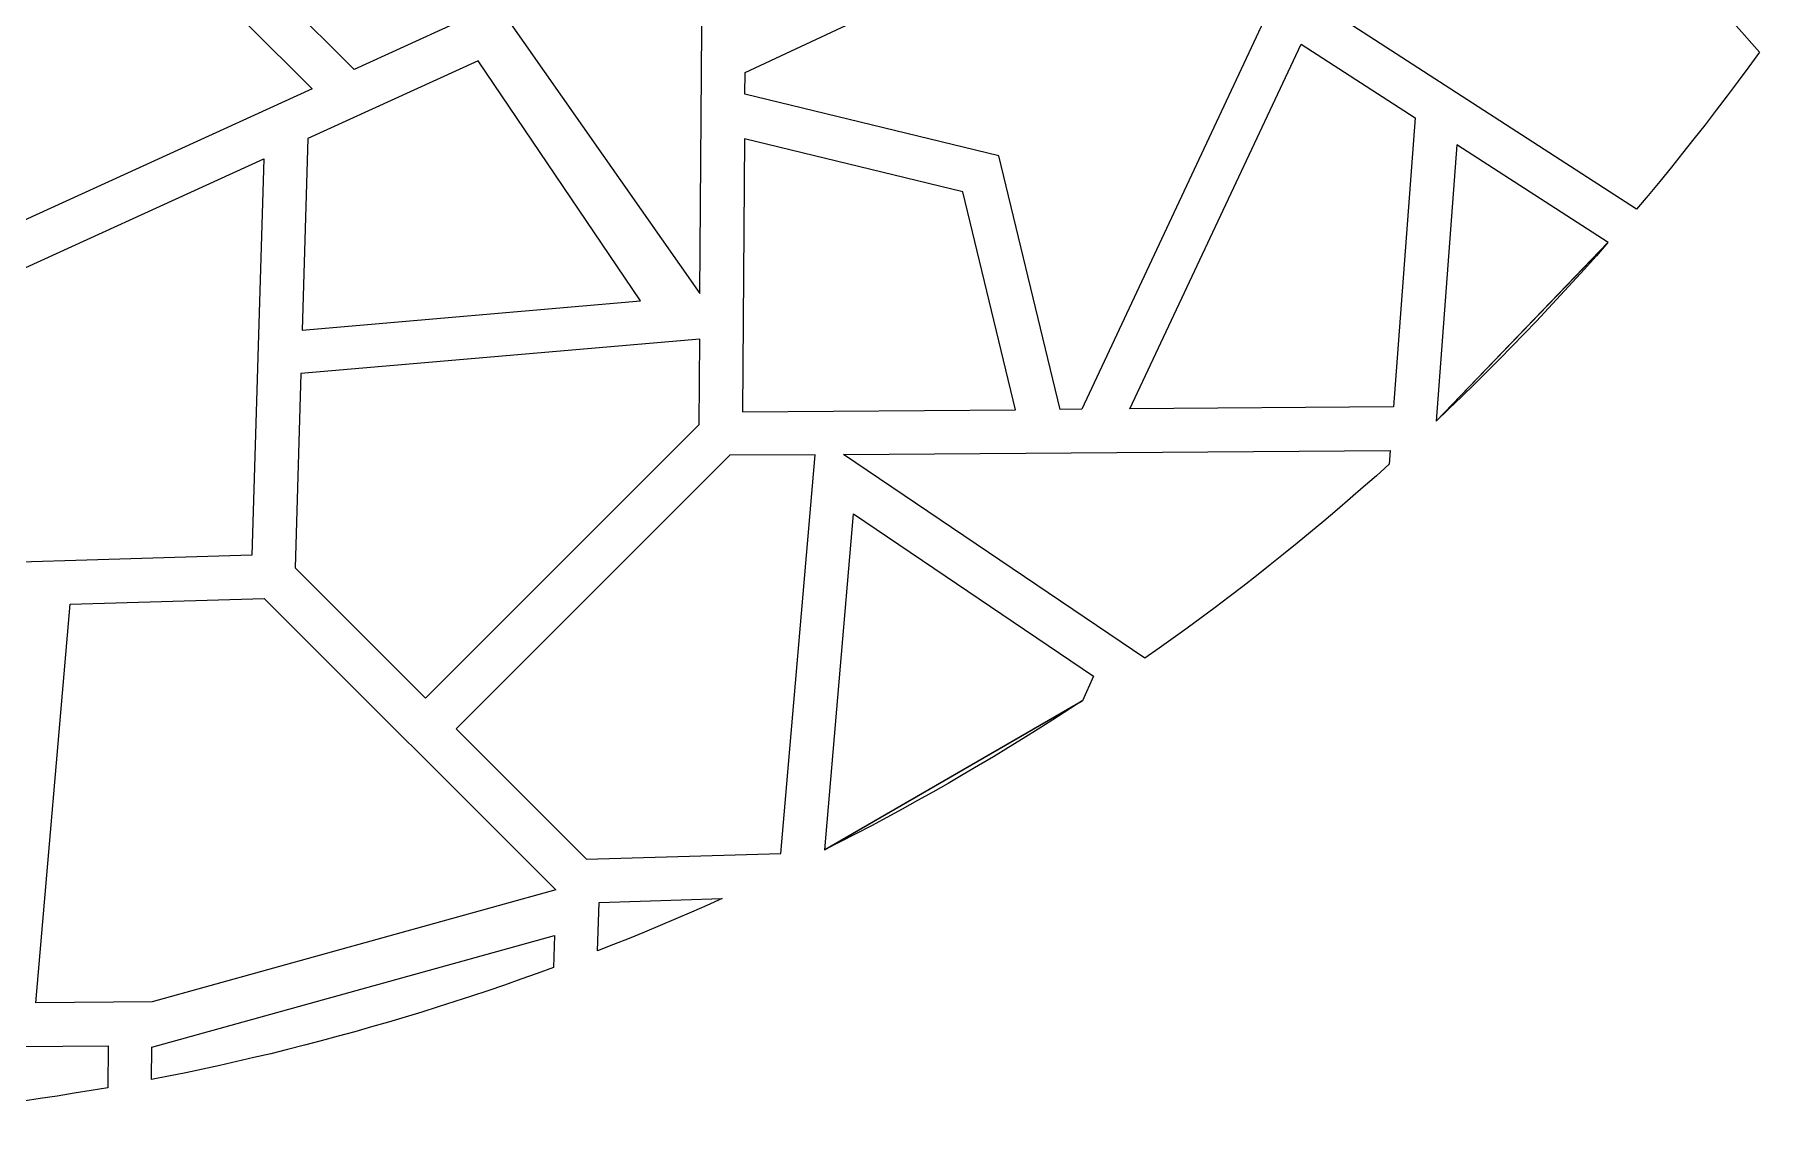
# Model space of a CAD drawing. Header units: centimetres. Extents: x 15.4 to 27, y -5.3 to 6.3.
# Drawn here: x 22.019 to 25.831, y -5.176 to -2.778 of the extents above; entities that cross this region are included whole.
import ezdxf

# ---------------------------------------------------------------- set-up
doc = ezdxf.new("R2010")
doc.units = ezdxf.units.CM
doc.header["$MEASUREMENT"] = 0
doc.layers.add('layer 1', color=7, linetype='Continuous')

msp = doc.modelspace()

# ---------------------------------------------------------------- linework, layer by layer
at = {"layer": 'layer 1', "color": 250}
for points, knots in [([(22.41738, -2.54759), (22.41738, -2.54759), (22.7255, -2.85523), (22.7255, -2.85523), (22.7255, -2.85523), (22.7255, -2.85523), (22.94476, -2.75512), (22.94476, -2.75512), (22.94476, -2.75512), (22.94476, -2.75512), (22.43276, -1.99847), (22.43276, -1.99847), (22.43276, -1.99847), (22.43276, -1.99847), (22.41738, -2.54759), (22.41738, -2.54759)], [0, 0, 0, 0, 0.2, 0.2, 0.2, 0.2, 0.4, 0.4, 0.4, 0.4, 0.6, 0.6, 0.6, 0.6, 1, 1, 1, 1]), ([(25.55996, -3.16409), (25.55996, -3.16409), (25.58559, -3.13332), (25.58559, -3.13332), (25.58559, -3.13332), (25.58559, -3.13332), (25.61099, -3.10256), (25.61099, -3.10256), (25.61099, -3.10256), (25.61099, -3.10256), (25.63662, -3.07131), (25.63662, -3.07131), (25.63662, -3.07131), (25.63662, -3.07131), (25.66153, -3.04006), (25.66153, -3.04006), (25.66153, -3.04006), (25.66153, -3.04006), (25.68667, -3.00856), (25.68667, -3.00856), (25.68667, -3.00856), (25.68667, -3.00856), (25.71133, -2.97706), (25.71133, -2.97706), (25.71133, -2.97706), (25.71133, -2.97706), (25.73575, -2.94508), (25.73575, -2.94508), (25.73575, -2.94508), (25.73575, -2.94508), (25.76017, -2.91309), (25.76017, -2.91309), (25.76017, -2.91309), (25.76017, -2.91309), (25.78409, -2.88111), (25.78409, -2.88111), (25.78409, -2.88111), (25.78409, -2.88111), (25.80802, -2.84888), (25.80802, -2.84888), (25.80802, -2.84888), (25.80802, -2.84888), (25.83146, -2.81641), (25.83146, -2.81641), (25.83146, -2.81641), (25.83146, -2.81641), (25.16491, -2.06146), (25.16491, -2.06146), (25.16491, -2.06146), (25.16491, -2.06146), (24.85946, -2.71142), (24.85946, -2.71142), (24.85946, -2.71142), (24.85946, -2.71142), (25.55996, -3.16409), (25.55996, -3.16409)], [0, 0, 0, 0, 0.0666667, 0.0666667, 0.0666667, 0.0666667, 0.1333333, 0.1333333, 0.1333333, 0.1333333, 0.2, 0.2, 0.2, 0.2, 0.2666667, 0.2666667, 0.2666667, 0.2666667, 0.3333333, 0.3333333, 0.3333333, 0.3333333, 0.4, 0.4, 0.4, 0.4, 0.4666667, 0.4666667, 0.4666667, 0.4666667, 0.5333333, 0.5333333, 0.5333333, 0.5333333, 0.6, 0.6, 0.6, 0.6, 0.6666667, 0.6666667, 0.6666667, 0.6666667, 0.7333333, 0.7333333, 0.7333333, 0.7333333, 0.8, 0.8, 0.8, 0.8, 0.8666667, 0.8666667, 0.8666667, 0.8666667, 1, 1, 1, 1]), ([(22.71159, -2.23946), (22.71159, -2.23946), (23.49851, -2.18037), (23.49851, -2.18037), (23.49851, -2.18037), (23.49851, -2.18037), (23.48948, -3.34989), (23.48948, -3.34989), (23.48948, -3.34989), (23.48948, -3.34989), (22.71159, -2.23946), (22.71159, -2.23946)], [0, 0, 0, 0, 0.25, 0.25, 0.25, 0.25, 0.5, 0.5, 0.5, 0.5, 1, 1, 1, 1]), ([(24.28593, -3.60651), (24.28593, -3.60651), (24.33354, -3.60626), (24.33354, -3.60626), (24.33354, -3.60626), (24.33354, -3.60626), (24.98887, -2.20723), (24.98887, -2.20723), (24.98887, -2.20723), (24.98887, -2.20723), (23.58959, -2.86206), (23.58959, -2.86206), (23.58959, -2.86206), (23.58959, -2.86206), (23.5891, -2.90967), (23.5891, -2.90967), (23.5891, -2.90967), (23.5891, -2.90967), (24.14993, -3.04567), (24.14993, -3.04567), (24.14993, -3.04567), (24.14993, -3.04567), (24.28593, -3.60651), (24.28593, -3.60651)], [0, 0, 0, 0, 0.1428571, 0.1428571, 0.1428571, 0.1428571, 0.2857143, 0.2857143, 0.2857143, 0.2857143, 0.4285714, 0.4285714, 0.4285714, 0.4285714, 0.5714286, 0.5714286, 0.5714286, 0.5714286, 0.7142857, 0.7142857, 0.7142857, 0.7142857, 1, 1, 1, 1]), ([(21.91709, -2.59398), (21.91709, -2.59398), (21.70589, -3.13577), (21.70589, -3.13577), (21.70589, -3.13577), (21.70589, -3.13577), (20.86818, -3.46148), (20.86818, -3.46148), (20.86818, -3.46148), (20.86818, -3.46148), (21.46833, -4.06162), (21.46833, -4.06162), (21.46833, -4.06162), (21.46833, -4.06162), (21.8331, -3.26273), (21.8331, -3.26273), (21.8331, -3.26273), (21.8331, -3.26273), (22.63224, -2.89771), (22.63224, -2.89771), (22.63224, -2.89771), (22.63224, -2.89771), (22.19568, -2.46213), (22.19568, -2.46213), (22.19568, -2.46213), (22.19568, -2.46213), (22.06408, -2.59373), (22.06408, -2.59373), (22.06408, -2.59373), (22.06408, -2.59373), (21.91709, -2.59398), (21.91709, -2.59398)], [0, 0, 0, 0, 0.1111111, 0.1111111, 0.1111111, 0.1111111, 0.2222222, 0.2222222, 0.2222222, 0.2222222, 0.3333333, 0.3333333, 0.3333333, 0.3333333, 0.4444444, 0.4444444, 0.4444444, 0.4444444, 0.5555556, 0.5555556, 0.5555556, 0.5555556, 0.6666667, 0.6666667, 0.6666667, 0.6666667, 0.7777778, 0.7777778, 0.7777778, 0.7777778, 1, 1, 1, 1]), ([(24.8182, -2.79931), (24.8182, -2.79931), (24.43975, -3.60529), (24.43975, -3.60529), (24.43975, -3.60529), (24.43975, -3.60529), (25.0228, -3.60089), (25.0228, -3.60089), (25.0228, -3.60089), (25.0228, -3.60089), (25.07042, -2.96217), (25.07042, -2.96217), (25.07042, -2.96217), (25.07042, -2.96217), (24.8182, -2.79931), (24.8182, -2.79931)], [0, 0, 0, 0, 0.2, 0.2, 0.2, 0.2, 0.4, 0.4, 0.4, 0.4, 0.6, 0.6, 0.6, 0.6, 1, 1, 1, 1]), ([(23.35812, -3.36625), (23.35812, -3.36625), (22.61026, -3.43096), (22.61026, -3.43096), (22.61026, -3.43096), (22.61026, -3.43096), (22.62296, -3.00758), (22.62296, -3.00758), (22.62296, -3.00758), (22.62296, -3.00758), (22.99945, -2.83569), (22.99945, -2.83569), (22.99945, -2.83569), (22.99945, -2.83569), (23.35812, -3.36625), (23.35812, -3.36625)], [0, 0, 0, 0, 0.2, 0.2, 0.2, 0.2, 0.4, 0.4, 0.4, 0.4, 0.6, 0.6, 0.6, 0.6, 1, 1, 1, 1]), ([(24.18729, -3.60724), (24.18729, -3.60724), (23.58397, -3.61188), (23.58397, -3.61188), (23.58397, -3.61188), (23.58397, -3.61188), (23.58837, -3.00832), (23.58837, -3.00832), (23.58837, -3.00832), (23.58837, -3.00832), (24.07034, -3.12527), (24.07034, -3.12527), (24.07034, -3.12527), (24.07034, -3.12527), (24.18729, -3.60724), (24.18729, -3.60724)], [0, 0, 0, 0, 0.2, 0.2, 0.2, 0.2, 0.4, 0.4, 0.4, 0.4, 0.6, 0.6, 0.6, 0.6, 1, 1, 1, 1]), ([(25.11681, -3.63214), (25.11681, -3.63214), (25.16246, -3.0215), (25.16246, -3.0215), (25.16246, -3.0215), (25.16246, -3.0215), (25.49672, -3.23783), (25.49672, -3.23783), (25.49672, -3.23783), (25.49672, -3.23783), (25.11681, -3.63214), (25.11681, -3.63214)], [0, 0, 0, 0, 0.25, 0.25, 0.25, 0.25, 0.5, 0.5, 0.5, 0.5, 1, 1, 1, 1]), ([(21.90562, -3.33525), (21.90562, -3.33525), (21.62264, -3.95517), (21.62264, -3.95517), (21.62264, -3.95517), (21.62264, -3.95517), (22.49917, -3.92904), (22.49917, -3.92904), (22.49917, -3.92904), (22.49917, -3.92904), (22.52554, -3.05226), (22.52554, -3.05226), (22.52554, -3.05226), (22.52554, -3.05226), (21.90562, -3.33525), (21.90562, -3.33525)], [0, 0, 0, 0, 0.2, 0.2, 0.2, 0.2, 0.4, 0.4, 0.4, 0.4, 0.6, 0.6, 0.6, 0.6, 1, 1, 1, 1]), ([(25.11681, -3.63214), (25.11681, -3.63214), (25.14513, -3.60529), (25.14513, -3.60529), (25.14513, -3.60529), (25.14513, -3.60529), (25.17321, -3.57818), (25.17321, -3.57818), (25.17321, -3.57818), (25.17321, -3.57818), (25.20128, -3.55084), (25.20128, -3.55084), (25.20128, -3.55084), (25.20128, -3.55084), (25.22912, -3.52325), (25.22912, -3.52325), (25.22912, -3.52325), (25.22912, -3.52325), (25.25671, -3.49541), (25.25671, -3.49541), (25.25671, -3.49541), (25.25671, -3.49541), (25.28406, -3.46758), (25.28406, -3.46758), (25.28406, -3.46758), (25.28406, -3.46758), (25.3114, -3.4395), (25.3114, -3.4395), (25.3114, -3.4395), (25.3114, -3.4395), (25.33826, -3.41142), (25.33826, -3.41142), (25.33826, -3.41142), (25.33826, -3.41142), (25.36536, -3.38286), (25.36536, -3.38286), (25.36536, -3.38286), (25.36536, -3.38286), (25.39197, -3.35429), (25.39197, -3.35429), (25.39197, -3.35429), (25.39197, -3.35429), (25.41834, -3.32523), (25.41834, -3.32523), (25.41834, -3.32523), (25.41834, -3.32523), (25.44447, -3.29618), (25.44447, -3.29618), (25.44447, -3.29618), (25.44447, -3.29618), (25.47084, -3.26712), (25.47084, -3.26712), (25.47084, -3.26712), (25.47084, -3.26712), (25.49647, -3.23783), (25.49647, -3.23783), (25.49647, -3.23783), (25.49647, -3.23783), (25.11681, -3.63214), (25.11681, -3.63214)], [0, 0, 0, 0, 0.0625, 0.0625, 0.0625, 0.0625, 0.125, 0.125, 0.125, 0.125, 0.1875, 0.1875, 0.1875, 0.1875, 0.25, 0.25, 0.25, 0.25, 0.3125, 0.3125, 0.3125, 0.3125, 0.375, 0.375, 0.375, 0.375, 0.4375, 0.4375, 0.4375, 0.4375, 0.5, 0.5, 0.5, 0.5, 0.5625, 0.5625, 0.5625, 0.5625, 0.625, 0.625, 0.625, 0.625, 0.6875, 0.6875, 0.6875, 0.6875, 0.75, 0.75, 0.75, 0.75, 0.8125, 0.8125, 0.8125, 0.8125, 0.875, 0.875, 0.875, 0.875, 1, 1, 1, 1]), ([(22.59464, -3.95639), (22.59464, -3.95639), (22.60733, -3.5274), (22.60733, -3.5274), (22.60733, -3.5274), (22.60733, -3.5274), (23.48924, -3.45122), (23.48924, -3.45122), (23.48924, -3.45122), (23.48924, -3.45122), (23.48777, -3.6402), (23.48777, -3.6402), (23.48777, -3.6402), (23.48777, -3.6402), (22.88299, -4.2445), (22.88299, -4.2445), (22.88299, -4.2445), (22.88299, -4.2445), (22.59464, -3.95639), (22.59464, -3.95639)], [0, 0, 0, 0, 0.1666667, 0.1666667, 0.1666667, 0.1666667, 0.3333333, 0.3333333, 0.3333333, 0.3333333, 0.5, 0.5, 0.5, 0.5, 0.6666667, 0.6666667, 0.6666667, 0.6666667, 1, 1, 1, 1]), ([(24.4732, -4.1566), (24.4732, -4.1566), (24.50445, -4.13438), (24.50445, -4.13438), (24.50445, -4.13438), (24.50445, -4.13438), (24.53571, -4.11216), (24.53571, -4.11216), (24.53571, -4.11216), (24.53571, -4.11216), (24.56671, -4.0897), (24.56671, -4.0897), (24.56671, -4.0897), (24.56671, -4.0897), (24.59772, -4.06699), (24.59772, -4.06699), (24.59772, -4.06699), (24.59772, -4.06699), (24.62824, -4.04404), (24.62824, -4.04404), (24.62824, -4.04404), (24.62824, -4.04404), (24.65901, -4.02109), (24.65901, -4.02109), (24.65901, -4.02109), (24.65901, -4.02109), (24.68928, -3.99765), (24.68928, -3.99765), (24.68928, -3.99765), (24.68928, -3.99765), (24.71956, -3.97421), (24.71956, -3.97421), (24.71956, -3.97421), (24.71956, -3.97421), (24.74959, -3.95028), (24.74959, -3.95028), (24.74959, -3.95028), (24.74959, -3.95028), (24.77962, -3.92636), (24.77962, -3.92636), (24.77962, -3.92636), (24.77962, -3.92636), (24.80941, -3.90243), (24.80941, -3.90243), (24.80941, -3.90243), (24.80941, -3.90243), (24.83895, -3.87777), (24.83895, -3.87777), (24.83895, -3.87777), (24.83895, -3.87777), (24.8685, -3.85335), (24.8685, -3.85335), (24.8685, -3.85335), (24.8685, -3.85335), (24.89779, -3.82845), (24.89779, -3.82845), (24.89779, -3.82845), (24.89779, -3.82845), (24.92685, -3.80354), (24.92685, -3.80354), (24.92685, -3.80354), (24.92685, -3.80354), (24.95566, -3.77864), (24.95566, -3.77864), (24.95566, -3.77864), (24.95566, -3.77864), (24.98472, -3.753), (24.98472, -3.753), (24.98472, -3.753), (24.98472, -3.753), (25.01328, -3.72761), (25.01328, -3.72761), (25.01328, -3.72761), (25.01328, -3.72761), (25.01548, -3.69709), (25.01548, -3.69709), (25.01548, -3.69709), (25.01548, -3.69709), (23.80689, -3.70612), (23.80689, -3.70612), (23.80689, -3.70612), (23.80689, -3.70612), (24.4732, -4.1566), (24.4732, -4.1566)], [0, 0, 0, 0, 0.0454545, 0.0454545, 0.0454545, 0.0454545, 0.0909091, 0.0909091, 0.0909091, 0.0909091, 0.1363636, 0.1363636, 0.1363636, 0.1363636, 0.1818182, 0.1818182, 0.1818182, 0.1818182, 0.2272727, 0.2272727, 0.2272727, 0.2272727, 0.2727273, 0.2727273, 0.2727273, 0.2727273, 0.3181818, 0.3181818, 0.3181818, 0.3181818, 0.3636364, 0.3636364, 0.3636364, 0.3636364, 0.4090909, 0.4090909, 0.4090909, 0.4090909, 0.4545455, 0.4545455, 0.4545455, 0.4545455, 0.5, 0.5, 0.5, 0.5, 0.5454545, 0.5454545, 0.5454545, 0.5454545, 0.5909091, 0.5909091, 0.5909091, 0.5909091, 0.6363636, 0.6363636, 0.6363636, 0.6363636, 0.6818182, 0.6818182, 0.6818182, 0.6818182, 0.7272727, 0.7272727, 0.7272727, 0.7272727, 0.7727273, 0.7727273, 0.7727273, 0.7727273, 0.8181818, 0.8181818, 0.8181818, 0.8181818, 0.8636364, 0.8636364, 0.8636364, 0.8636364, 0.9090909, 0.9090909, 0.9090909, 0.9090909, 1, 1, 1, 1]), ([(22.95111, -4.31237), (22.95111, -4.31237), (23.5554, -3.70783), (23.5554, -3.70783), (23.5554, -3.70783), (23.5554, -3.70783), (23.74438, -3.70661), (23.74438, -3.70661), (23.74438, -3.70661), (23.74438, -3.70661), (23.66821, -4.58803), (23.66821, -4.58803), (23.66821, -4.58803), (23.66821, -4.58803), (23.23922, -4.60073), (23.23922, -4.60073), (23.23922, -4.60073), (23.23922, -4.60073), (22.95111, -4.31237), (22.95111, -4.31237)], [0, 0, 0, 0, 0.1666667, 0.1666667, 0.1666667, 0.1666667, 0.3333333, 0.3333333, 0.3333333, 0.3333333, 0.5, 0.5, 0.5, 0.5, 0.6666667, 0.6666667, 0.6666667, 0.6666667, 1, 1, 1, 1]), ([(24.33501, -4.2506), (24.33501, -4.2506), (24.35967, -4.19591), (24.35967, -4.19591), (24.35967, -4.19591), (24.35967, -4.19591), (23.82935, -3.83748), (23.82935, -3.83748), (23.82935, -3.83748), (23.82935, -3.83748), (23.76538, -4.57997), (23.76538, -4.57997), (23.76538, -4.57997), (23.76538, -4.57997), (24.33501, -4.2506), (24.33501, -4.2506)], [0, 0, 0, 0, 0.2, 0.2, 0.2, 0.2, 0.4, 0.4, 0.4, 0.4, 0.6, 0.6, 0.6, 0.6, 1, 1, 1, 1]), ([(22.27894, -4.91642), (22.27894, -4.91642), (23.1711, -4.6686), (23.1711, -4.6686), (23.1711, -4.6686), (23.1711, -4.6686), (22.52676, -4.02451), (22.52676, -4.02451), (22.52676, -4.02451), (22.52676, -4.02451), (22.09777, -4.0372), (22.09777, -4.0372), (22.09777, -4.0372), (22.09777, -4.0372), (22.02184, -4.91838), (22.02184, -4.91838), (22.02184, -4.91838), (22.02184, -4.91838), (22.27894, -4.91642), (22.27894, -4.91642)], [0, 0, 0, 0, 0.1666667, 0.1666667, 0.1666667, 0.1666667, 0.3333333, 0.3333333, 0.3333333, 0.3333333, 0.5, 0.5, 0.5, 0.5, 0.6666667, 0.6666667, 0.6666667, 0.6666667, 1, 1, 1, 1]), ([(23.76514, -4.57997), (23.76514, -4.57997), (23.79981, -4.56239), (23.79981, -4.56239), (23.79981, -4.56239), (23.79981, -4.56239), (23.83423, -4.54457), (23.83423, -4.54457), (23.83423, -4.54457), (23.83423, -4.54457), (23.86866, -4.52674), (23.86866, -4.52674), (23.86866, -4.52674), (23.86866, -4.52674), (23.9026, -4.50843), (23.9026, -4.50843), (23.9026, -4.50843), (23.9026, -4.50843), (23.93678, -4.48988), (23.93678, -4.48988), (23.93678, -4.48988), (23.93678, -4.48988), (23.97072, -4.47108), (23.97072, -4.47108), (23.97072, -4.47108), (23.97072, -4.47108), (24.00441, -4.45228), (24.00441, -4.45228), (24.00441, -4.45228), (24.00441, -4.45228), (24.03811, -4.43323), (24.03811, -4.43323), (24.03811, -4.43323), (24.03811, -4.43323), (24.07156, -4.4137), (24.07156, -4.4137), (24.07156, -4.4137), (24.07156, -4.4137), (24.10501, -4.39392), (24.10501, -4.39392), (24.10501, -4.39392), (24.10501, -4.39392), (24.13821, -4.37439), (24.13821, -4.37439), (24.13821, -4.37439), (24.13821, -4.37439), (24.17142, -4.35412), (24.17142, -4.35412), (24.17142, -4.35412), (24.17142, -4.35412), (24.20438, -4.33386), (24.20438, -4.33386), (24.20438, -4.33386), (24.20438, -4.33386), (24.2371, -4.31359), (24.2371, -4.31359), (24.2371, -4.31359), (24.2371, -4.31359), (24.26982, -4.2926), (24.26982, -4.2926), (24.26982, -4.2926), (24.26982, -4.2926), (24.33476, -4.2506), (24.33476, -4.2506), (24.33476, -4.2506), (24.33476, -4.2506), (23.76514, -4.57997), (23.76514, -4.57997)], [0, 0, 0, 0, 0.0555556, 0.0555556, 0.0555556, 0.0555556, 0.1111111, 0.1111111, 0.1111111, 0.1111111, 0.1666667, 0.1666667, 0.1666667, 0.1666667, 0.2222222, 0.2222222, 0.2222222, 0.2222222, 0.2777778, 0.2777778, 0.2777778, 0.2777778, 0.3333333, 0.3333333, 0.3333333, 0.3333333, 0.3888889, 0.3888889, 0.3888889, 0.3888889, 0.4444444, 0.4444444, 0.4444444, 0.4444444, 0.5, 0.5, 0.5, 0.5, 0.5555556, 0.5555556, 0.5555556, 0.5555556, 0.6111111, 0.6111111, 0.6111111, 0.6111111, 0.6666667, 0.6666667, 0.6666667, 0.6666667, 0.7222222, 0.7222222, 0.7222222, 0.7222222, 0.7777778, 0.7777778, 0.7777778, 0.7777778, 0.8333333, 0.8333333, 0.8333333, 0.8333333, 0.8888889, 0.8888889, 0.8888889, 0.8888889, 1, 1, 1, 1]), ([(23.26339, -4.80362), (23.26339, -4.80362), (23.2983, -4.7897), (23.2983, -4.7897), (23.2983, -4.7897), (23.2983, -4.7897), (23.33297, -4.77579), (23.33297, -4.77579), (23.33297, -4.77579), (23.33297, -4.77579), (23.3674, -4.76187), (23.3674, -4.76187), (23.3674, -4.76187), (23.3674, -4.76187), (23.40183, -4.74747), (23.40183, -4.74747), (23.40183, -4.74747), (23.40183, -4.74747), (23.4365, -4.73282), (23.4365, -4.73282), (23.4365, -4.73282), (23.4365, -4.73282), (23.47068, -4.71817), (23.47068, -4.71817), (23.47068, -4.71817), (23.47068, -4.71817), (23.50486, -4.70303), (23.50486, -4.70303), (23.50486, -4.70303), (23.50486, -4.70303), (23.53905, -4.68789), (23.53905, -4.68789), (23.53905, -4.68789), (23.53905, -4.68789), (23.26656, -4.69619), (23.26656, -4.69619), (23.26656, -4.69619), (23.26656, -4.69619), (23.26339, -4.80362), (23.26339, -4.80362)], [0, 0, 0, 0, 0.0909091, 0.0909091, 0.0909091, 0.0909091, 0.1818182, 0.1818182, 0.1818182, 0.1818182, 0.2727273, 0.2727273, 0.2727273, 0.2727273, 0.3636364, 0.3636364, 0.3636364, 0.3636364, 0.4545455, 0.4545455, 0.4545455, 0.4545455, 0.5454545, 0.5454545, 0.5454545, 0.5454545, 0.6363636, 0.6363636, 0.6363636, 0.6363636, 0.7272727, 0.7272727, 0.7272727, 0.7272727, 0.8181818, 0.8181818, 0.8181818, 0.8181818, 1, 1, 1, 1]), ([(22.27772, -5.08807), (22.27772, -5.08807), (22.31532, -5.0805), (22.31532, -5.0805), (22.31532, -5.0805), (22.31532, -5.0805), (22.35316, -5.07293), (22.35316, -5.07293), (22.35316, -5.07293), (22.35316, -5.07293), (22.39076, -5.06487), (22.39076, -5.06487), (22.39076, -5.06487), (22.39076, -5.06487), (22.42836, -5.05682), (22.42836, -5.05682), (22.42836, -5.05682), (22.42836, -5.05682), (22.46596, -5.04827), (22.46596, -5.04827), (22.46596, -5.04827), (22.46596, -5.04827), (22.50332, -5.03948), (22.50332, -5.03948), (22.50332, -5.03948), (22.50332, -5.03948), (22.54092, -5.03069), (22.54092, -5.03069), (22.54092, -5.03069), (22.54092, -5.03069), (22.57803, -5.02141), (22.57803, -5.02141), (22.57803, -5.02141), (22.57803, -5.02141), (22.61539, -5.01189), (22.61539, -5.01189), (22.61539, -5.01189), (22.61539, -5.01189), (22.6525, -5.00237), (22.6525, -5.00237), (22.6525, -5.00237), (22.6525, -5.00237), (22.68986, -4.99211), (22.68986, -4.99211), (22.68986, -4.99211), (22.68986, -4.99211), (22.72673, -4.9821), (22.72673, -4.9821), (22.72673, -4.9821), (22.72673, -4.9821), (22.76384, -4.9716), (22.76384, -4.9716), (22.76384, -4.9716), (22.76384, -4.9716), (22.80095, -4.96086), (22.80095, -4.96086), (22.80095, -4.96086), (22.80095, -4.96086), (22.83782, -4.94987), (22.83782, -4.94987), (22.83782, -4.94987), (22.83782, -4.94987), (22.87469, -4.93889), (22.87469, -4.93889), (22.87469, -4.93889), (22.87469, -4.93889), (22.91131, -4.92717), (22.91131, -4.92717), (22.91131, -4.92717), (22.91131, -4.92717), (22.94793, -4.91545), (22.94793, -4.91545), (22.94793, -4.91545), (22.94793, -4.91545), (22.98456, -4.90373), (22.98456, -4.90373), (22.98456, -4.90373), (22.98456, -4.90373), (23.02094, -4.89152), (23.02094, -4.89152), (23.02094, -4.89152), (23.02094, -4.89152), (23.05756, -4.87907), (23.05756, -4.87907), (23.05756, -4.87907), (23.05756, -4.87907), (23.0937, -4.86613), (23.0937, -4.86613), (23.0937, -4.86613), (23.0937, -4.86613), (23.13008, -4.85343), (23.13008, -4.85343), (23.13008, -4.85343), (23.13008, -4.85343), (23.16621, -4.84025), (23.16621, -4.84025), (23.16621, -4.84025), (23.16621, -4.84025), (23.16841, -4.7692), (23.16841, -4.7692), (23.16841, -4.7692), (23.16841, -4.7692), (22.2782, -5.01653), (22.2782, -5.01653), (22.2782, -5.01653), (22.2782, -5.01653), (22.27772, -5.08807), (22.27772, -5.08807)], [0, 0, 0, 0, 0.0357143, 0.0357143, 0.0357143, 0.0357143, 0.0714286, 0.0714286, 0.0714286, 0.0714286, 0.1071429, 0.1071429, 0.1071429, 0.1071429, 0.1428571, 0.1428571, 0.1428571, 0.1428571, 0.1785714, 0.1785714, 0.1785714, 0.1785714, 0.2142857, 0.2142857, 0.2142857, 0.2142857, 0.25, 0.25, 0.25, 0.25, 0.2857143, 0.2857143, 0.2857143, 0.2857143, 0.3214286, 0.3214286, 0.3214286, 0.3214286, 0.3571429, 0.3571429, 0.3571429, 0.3571429, 0.3928571, 0.3928571, 0.3928571, 0.3928571, 0.4285714, 0.4285714, 0.4285714, 0.4285714, 0.4642857, 0.4642857, 0.4642857, 0.4642857, 0.5, 0.5, 0.5, 0.5, 0.5357143, 0.5357143, 0.5357143, 0.5357143, 0.5714286, 0.5714286, 0.5714286, 0.5714286, 0.6071429, 0.6071429, 0.6071429, 0.6071429, 0.6428571, 0.6428571, 0.6428571, 0.6428571, 0.6785714, 0.6785714, 0.6785714, 0.6785714, 0.7142857, 0.7142857, 0.7142857, 0.7142857, 0.75, 0.75, 0.75, 0.75, 0.7857143, 0.7857143, 0.7857143, 0.7857143, 0.8214286, 0.8214286, 0.8214286, 0.8214286, 0.8571429, 0.8571429, 0.8571429, 0.8571429, 0.8928571, 0.8928571, 0.8928571, 0.8928571, 0.9285714, 0.9285714, 0.9285714, 0.9285714, 1, 1, 1, 1]), ([(21.61702, -5.17621), (21.61702, -5.17621), (21.65511, -5.17328), (21.65511, -5.17328), (21.65511, -5.17328), (21.65511, -5.17328), (21.69271, -5.17011), (21.69271, -5.17011), (21.69271, -5.17011), (21.69271, -5.17011), (21.73055, -5.16669), (21.73055, -5.16669), (21.73055, -5.16669), (21.73055, -5.16669), (21.76815, -5.16303), (21.76815, -5.16303), (21.76815, -5.16303), (21.76815, -5.16303), (21.806, -5.15887), (21.806, -5.15887), (21.806, -5.15887), (21.806, -5.15887), (21.8436, -5.15497), (21.8436, -5.15497), (21.8436, -5.15497), (21.8436, -5.15497), (21.88144, -5.15033), (21.88144, -5.15033), (21.88144, -5.15033), (21.88144, -5.15033), (21.9188, -5.14569), (21.9188, -5.14569), (21.9188, -5.14569), (21.9188, -5.14569), (21.95665, -5.14056), (21.95665, -5.14056), (21.95665, -5.14056), (21.95665, -5.14056), (21.994, -5.13544), (21.994, -5.13544), (21.994, -5.13544), (21.994, -5.13544), (22.0316, -5.13006), (22.0316, -5.13006), (22.0316, -5.13006), (22.0316, -5.13006), (22.0692, -5.12445), (22.0692, -5.12445), (22.0692, -5.12445), (22.0692, -5.12445), (22.10656, -5.11834), (22.10656, -5.11834), (22.10656, -5.11834), (22.10656, -5.11834), (22.14416, -5.112), (22.14416, -5.112), (22.14416, -5.112), (22.14416, -5.112), (22.18127, -5.10589), (22.18127, -5.10589), (22.18127, -5.10589), (22.18127, -5.10589), (22.18201, -5.01336), (22.18201, -5.01336), (22.18201, -5.01336), (22.18201, -5.01336), (21.57869, -5.01775), (21.57869, -5.01775), (21.57869, -5.01775), (21.57869, -5.01775), (21.61702, -5.17621), (21.61702, -5.17621)], [0, 0, 0, 0, 0.0526316, 0.0526316, 0.0526316, 0.0526316, 0.1052632, 0.1052632, 0.1052632, 0.1052632, 0.1578947, 0.1578947, 0.1578947, 0.1578947, 0.2105263, 0.2105263, 0.2105263, 0.2105263, 0.2631579, 0.2631579, 0.2631579, 0.2631579, 0.3157895, 0.3157895, 0.3157895, 0.3157895, 0.3684211, 0.3684211, 0.3684211, 0.3684211, 0.4210526, 0.4210526, 0.4210526, 0.4210526, 0.4736842, 0.4736842, 0.4736842, 0.4736842, 0.5263158, 0.5263158, 0.5263158, 0.5263158, 0.5789474, 0.5789474, 0.5789474, 0.5789474, 0.6315789, 0.6315789, 0.6315789, 0.6315789, 0.6842105, 0.6842105, 0.6842105, 0.6842105, 0.7368421, 0.7368421, 0.7368421, 0.7368421, 0.7894737, 0.7894737, 0.7894737, 0.7894737, 0.8421053, 0.8421053, 0.8421053, 0.8421053, 0.8947368, 0.8947368, 0.8947368, 0.8947368, 1, 1, 1, 1])]:
    msp.add_open_spline(points, degree=3, knots=knots, dxfattribs=at)

doc.saveas('drawing.dxf')
